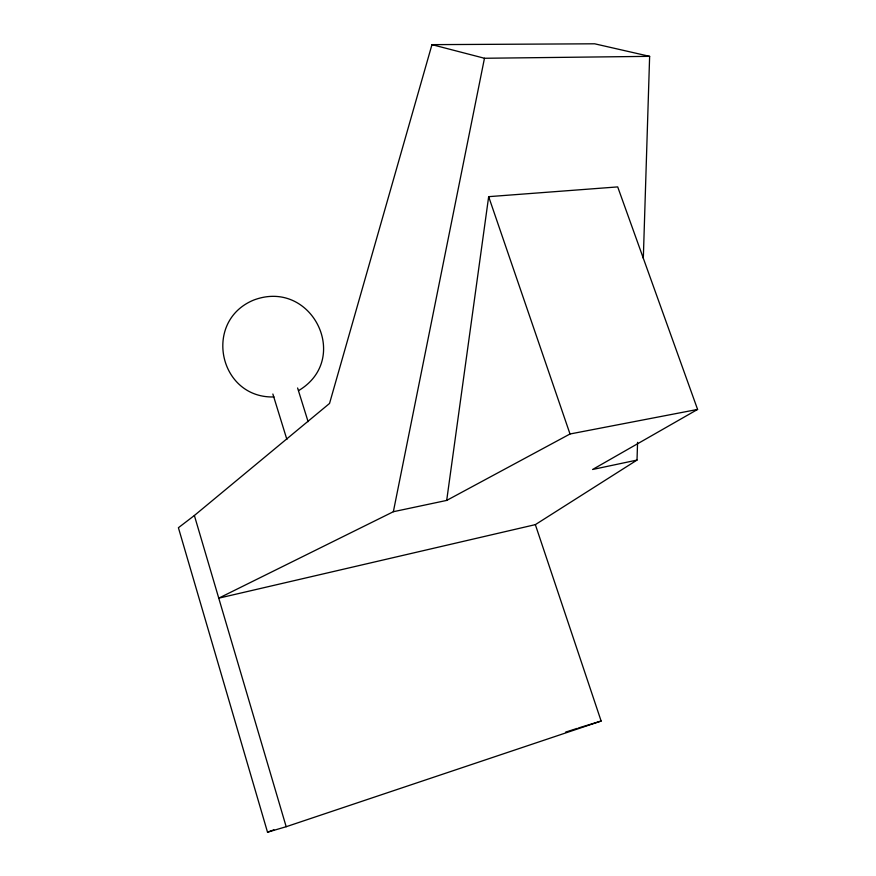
<?xml version="1.0" encoding="UTF-8"?>
<svg xmlns="http://www.w3.org/2000/svg" width="876" height="876" viewBox="0 0 876 876"><rect width="100%" height="100%" fill="white"/><g stroke="black" fill="none" stroke-linecap="round" stroke-linejoin="round"><path stroke-width="1.31" d="M446.694 500.415L488.666 196.662L617.7 186.906L697.592 409.431L570.013 433.992L446.694 500.415L393.357 511.715L218.759 598.166L535.346 524.636L637.016 460.075L637.575 442.347M643.323 258.212L649.631 56.349L594.662 43.8L431.967 44.643L329.54 403.453L194.373 515.504L178.408 527.724L267.519 832.2L286.178 826.714L601.133 721.047L535.346 524.636M393.357 511.715L484.472 58.265L649.631 56.349M298.574 390.619C352.053 358.864 311.659 277.944 253.547 300.129C202.542 321.273 218.934 398.613 274.002 396.948M697.592 409.431L592.581 469.492L637.016 460.075M267.519 832.2L273.892 829.824M565.622 732.117L577.306 728.35M578.609 727.934L601.133 721.047M431.967 44.643L484.472 58.265M488.666 196.662L570.013 433.992M297.599 387.98L308.1 421.663M272.863 394.025L286.89 439.467M194.373 515.504L286.178 826.714"/></g></svg>
